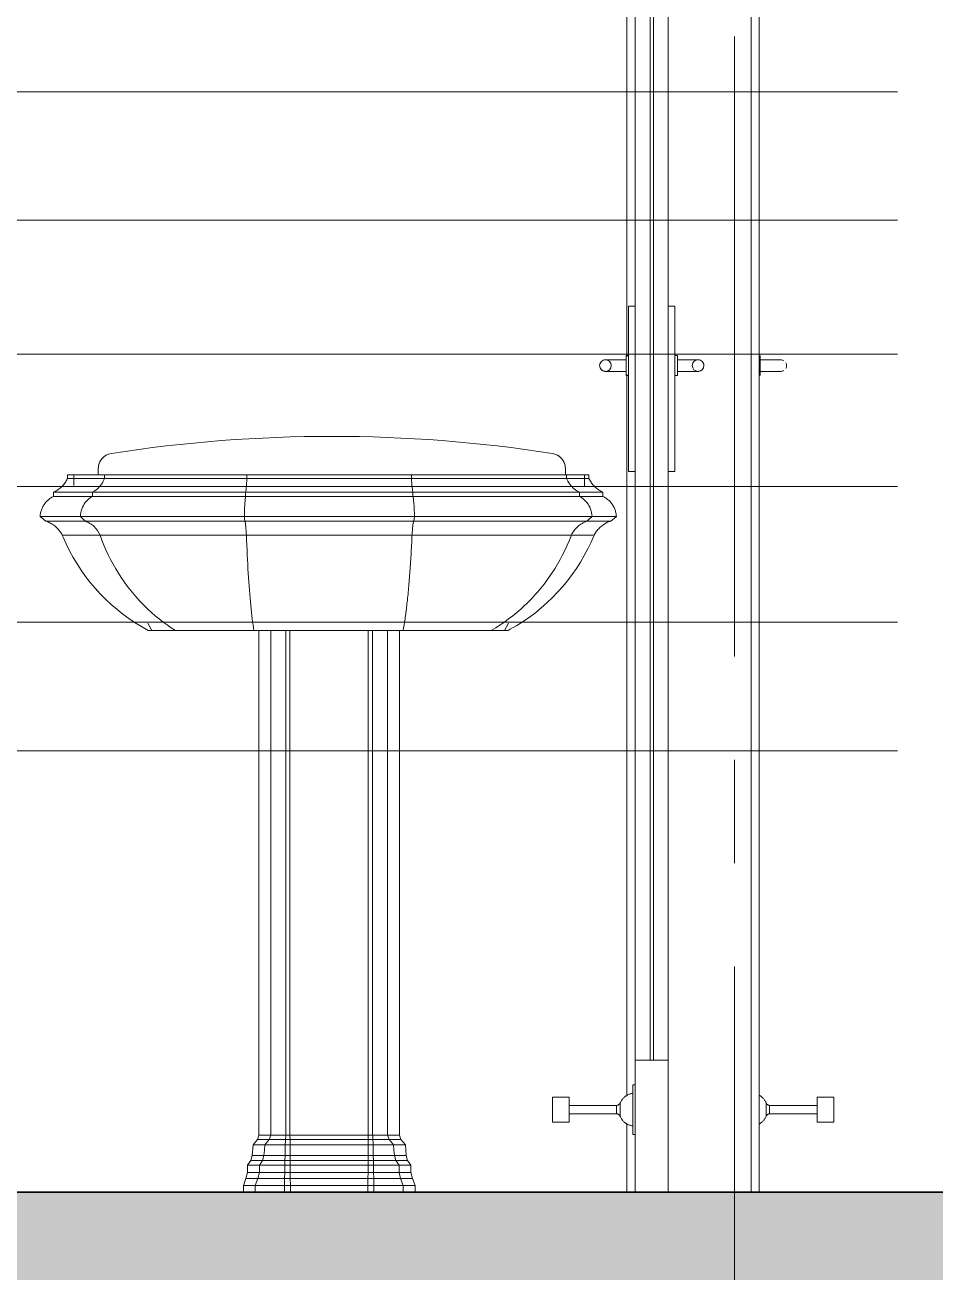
# Model space of a CAD drawing. Header units: millimetres. Extents: x 1373 to 40779, y 1939 to 6439.
# Drawn here: x 25328.5 to 25438.6, y 4466.1 to 4617 of the extents above; entities that cross this region are included whole.
import ezdxf

# ---------------------------------------------------------------- set-up
doc = ezdxf.new("R2010")
doc.units = ezdxf.units.MM
doc.linetypes.add('IMPORT-CENTER2', pattern=[112.5, 75, -12.5, 12.5, -12.5])
for name, color, linetype, lineweight in [('A-AREA-IDEN', 2, 'Continuous', 18), ('A-DETL', 6, 'Continuous', 30), ('A-DETL-GENF', 92, 'Continuous', 18), ('A-DOOR', 31, 'Continuous', 18), ('A-DOOR-FRAM', 31, 'Continuous', 18), ('A-FLOR-FNSH', 192, 'Continuous', 35), ('P-SANR-FIXT', 6, 'Continuous', 18), ('S-GRID', 252, 'IMPORT-CENTER2', 5), ('YAZI', 2, 'Continuous', 18)]:
    doc.layers.add(name, color=color, linetype=linetype, lineweight=lineweight)

# ---------------------------------------------------------------- blocks, each defined once
blk = doc.blocks.new('_MB_KAPI_CAMLI_B - _m_kapı_100_camlı-1990218-Schnitt 1')
at = {"layer": 'A-DOOR'}
for p, q in [((637.45, 500), (637.45, 501.22)), ((638.95, 500.7), (637.45, 500.7)), ((637.45, 498.78), (637.45, 500)), ((637.45, 499.3), (638.95, 499.3)), ((638.18, 409.19), (638.18, 410.81)), ((644.35, 410.5), (638.6, 410.5)), ((638.6, 410.5), (638.6, 409.5)), ((646.35, 411.5), (644.35, 411.5)), ((644.35, 411.5), (644.35, 408.5)), ((646.35, 411.5), (646.35, 408.5)), ((638.18, 409.19), (638.18, 409.6)), ((638.6, 409.5), (644.35, 409.5)), ((644.35, 408.5), (646.35, 408.5))]:
    blk.add_line(p, q, dxfattribs=at)
at = {"layer": 'A-DOOR', "flags": 128}
for points in [[(639.95, 500.7), (639.95, 500.7), (639.95, 500.7), (639.94, 500.7), (639.94, 500.7), (639.93, 500.7), (639.92, 500.7), (639.91, 500.7), (639.9, 500.7), (639.89, 500.7), (639.87, 500.7), (639.86, 500.7), (639.84, 500.7), (639.82, 500.7), (639.8, 500.7), (639.78, 500.7), (639.75, 500.7), (639.73, 500.7), (639.7, 500.7), (639.68, 500.7), (639.65, 500.7), (639.62, 500.7), (639.59, 500.7), (639.56, 500.7), (639.52, 500.7), (639.49, 500.7), (639.46, 500.7), (639.42, 500.7), (639.39, 500.7), (639.35, 500.7), (639.31, 500.7), (639.28, 500.7), (639.24, 500.7), (639.2, 500.7), (639.16, 500.7), (639.12, 500.7), (639.08, 500.7), (639.04, 500.7), (639, 500.7), (638.96, 500.7), (638.95, 500.7)], [(638.95, 499.3), (638.99, 499.3), (639.03, 499.3), (639.07, 499.3), (639.11, 499.3), (639.15, 499.3), (639.19, 499.3), (639.23, 499.3), (639.27, 499.3), (639.3, 499.3), (639.34, 499.3), (639.38, 499.3), (639.41, 499.3), (639.45, 499.3), (639.48, 499.3), (639.52, 499.3), (639.55, 499.3), (639.58, 499.3), (639.61, 499.3), (639.64, 499.3), (639.67, 499.3), (639.7, 499.3), (639.72, 499.3), (639.75, 499.3), (639.77, 499.3), (639.79, 499.3), (639.81, 499.3), (639.83, 499.3), (639.85, 499.3), (639.87, 499.3), (639.88, 499.3), (639.9, 499.3), (639.91, 499.3), (639.92, 499.3), (639.93, 499.3), (639.94, 499.3), (639.94, 499.3), (639.95, 499.3), (639.95, 499.3), (639.95, 499.3)], [(637.33, 411.74), (637.4, 411.7), (637.47, 411.66), (637.53, 411.62), (637.59, 411.57), (637.66, 411.52), (637.72, 411.46), (637.77, 411.41), (637.83, 411.35), (637.88, 411.29), (637.93, 411.23), (637.98, 411.16), (638.02, 411.1), (638.07, 411.03), (638.11, 410.96), (638.14, 410.89), (638.18, 410.82), (638.18, 410.81)], [(638.18, 410.81), (638.19, 410.79), (638.2, 410.77), (638.21, 410.75), (638.22, 410.73), (638.23, 410.72), (638.25, 410.7), (638.26, 410.68), (638.27, 410.67), (638.29, 410.65), (638.3, 410.64), (638.32, 410.62), (638.33, 410.61), (638.35, 410.6), (638.37, 410.59), (638.38, 410.57), (638.4, 410.56), (638.42, 410.55), (638.44, 410.54), (638.46, 410.54), (638.48, 410.53), (638.5, 410.52), (638.52, 410.52), (638.54, 410.51), (638.56, 410.51), (638.58, 410.5), (638.6, 410.5), (638.6, 410.5)], [(638.18, 409.19), (638.15, 409.12), (638.11, 409.05), (638.07, 408.98), (638.03, 408.91), (637.99, 408.85), (637.94, 408.78), (637.89, 408.72), (637.84, 408.66), (637.78, 408.6), (637.72, 408.54), (637.66, 408.49), (637.6, 408.44), (637.54, 408.39), (637.47, 408.34), (637.41, 408.3), (637.34, 408.26)], [(638.6, 409.5), (638.58, 409.5), (638.56, 409.49), (638.54, 409.49), (638.52, 409.48), (638.5, 409.48), (638.48, 409.47), (638.46, 409.46), (638.44, 409.46), (638.42, 409.45), (638.4, 409.44), (638.39, 409.43), (638.37, 409.42), (638.35, 409.4), (638.33, 409.39), (638.32, 409.38), (638.3, 409.36), (638.29, 409.35), (638.27, 409.33), (638.26, 409.32), (638.25, 409.3), (638.23, 409.29), (638.22, 409.27), (638.21, 409.25), (638.2, 409.23), (638.19, 409.21), (638.18, 409.2), (638.18, 409.19)]]:
    blk.add_lwpolyline(points, dxfattribs=at)
at = {"layer": 'A-DOOR'}
for start, end in [(60, 105), (255, 300), (0, 30), (330, 0)]:
    blk.add_arc((639.95, 500), 0.7, start, end, dxfattribs=at)
blk = doc.blocks.new('_MB_KAPI_CAMLI_B - _m_kapı_80_camlı-2073803-Schnitt 1')
at = {"layer": 'A-DOOR'}
for p, q in [((622.35, 596), (622.35, 416)), ((624.15, 596), (624.15, 416)), ((624.55, 416), (624.55, 596)), ((626.35, 596), (626.35, 416)), ((622.35, 507.19), (621.55, 507.19)), ((621.55, 507.19), (621.55, 507.1)), ((621.55, 507.19), (621.55, 506.52)), ((627.15, 507.19), (626.35, 507.19)), ((627.15, 506.52), (627.15, 507.19)), ((627.15, 507.1), (627.15, 507.19)), ((621.55, 487.86), (621.55, 506.52)), ((627.15, 506.52), (627.15, 487.86)), ((621.55, 501.22), (621.25, 501.22)), ((621.25, 501.22), (621.25, 500)), ((627.45, 501.22), (627.15, 501.22)), ((627.45, 500), (627.45, 501.22)), ((621.25, 500.7), (619.75, 500.7)), ((621.25, 500), (621.25, 498.78)), ((628.95, 500.7), (627.45, 500.7)), ((627.45, 498.78), (627.45, 500)), ((619.75, 499.3), (621.25, 499.3)), ((621.25, 498.78), (621.55, 498.78)), ((627.15, 498.78), (627.45, 498.78)), ((627.45, 499.3), (628.95, 499.3)), ((621.55, 487.86), (621.55, 487.19)), ((621.55, 487.28), (621.55, 487.19)), ((627.15, 487.19), (627.15, 487.86)), ((627.15, 487.19), (627.15, 487.28)), ((621.55, 487.19), (622.35, 487.19)), ((626.35, 487.19), (627.15, 487.19)), ((626.35, 416), (622.35, 416)), ((622.35, 416), (622.35, 400)), ((624.15, 416), (624.55, 416)), ((626.35, 400), (626.35, 416)), ((622.35, 413), (622.05, 413)), ((622.05, 407), (622.05, 413)), ((614.35, 411.5), (612.35, 411.5)), ((612.35, 408.5), (612.35, 411.5)), ((614.35, 408.5), (614.35, 411.5)), ((620.1, 410.5), (614.35, 410.5)), ((620.1, 409.5), (620.1, 410.5)), ((620.52, 410.81), (620.52, 409.19)), ((614.35, 409.5), (620.1, 409.5)), ((612.35, 408.5), (614.35, 408.5)), ((622.05, 407), (622.35, 407)), ((622.35, 400), (626.35, 400))]:
    blk.add_line(p, q, dxfattribs=at)
at = {"layer": 'A-DOOR', "flags": 128}
for points in [[(618.06, 500.08), (618.06, 500.11), (618.07, 500.14), (618.07, 500.17), (618.08, 500.19), (618.09, 500.22), (618.1, 500.25), (618.11, 500.27), (618.12, 500.3), (618.13, 500.32), (618.14, 500.35), (618.16, 500.37), (618.17, 500.4), (618.19, 500.42), (618.21, 500.44)], [(618.5, 499.34), (618.48, 499.36), (618.45, 499.37), (618.43, 499.38), (618.4, 499.39), (618.38, 499.41), (618.36, 499.42), (618.33, 499.44), (618.31, 499.46), (618.29, 499.47), (618.27, 499.49), (618.25, 499.51), (618.23, 499.53), (618.21, 499.55), (618.19, 499.58)], [(618.58, 500.68), (618.6, 500.68), (618.63, 500.69), (618.66, 500.69), (618.69, 500.7), (618.72, 500.7), (618.74, 500.7), (618.75, 500.7)], [(618.75, 500.7), (618.75, 500.7), (618.75, 500.7), (618.76, 500.7), (618.76, 500.7), (618.77, 500.7), (618.78, 500.7), (618.79, 500.7), (618.8, 500.7), (618.82, 500.7), (618.83, 500.7), (618.85, 500.7), (618.86, 500.7), (618.88, 500.7), (618.9, 500.7), (618.93, 500.7), (618.95, 500.7), (618.97, 500.7), (619, 500.7), (619.03, 500.7), (619.05, 500.7), (619.08, 500.7), (619.11, 500.7), (619.15, 500.7), (619.18, 500.7), (619.21, 500.7), (619.25, 500.7), (619.28, 500.7), (619.32, 500.7), (619.35, 500.7), (619.39, 500.7), (619.43, 500.7), (619.46, 500.7), (619.5, 500.7), (619.54, 500.7), (619.58, 500.7), (619.62, 500.7), (619.66, 500.7), (619.7, 500.7), (619.74, 500.7), (619.75, 500.7)], [(628.95, 500.7), (628.99, 500.7), (629.03, 500.7), (629.07, 500.7), (629.11, 500.7), (629.15, 500.7), (629.19, 500.7), (629.23, 500.7), (629.27, 500.7), (629.3, 500.7), (629.34, 500.7), (629.38, 500.7), (629.41, 500.7), (629.45, 500.7), (629.48, 500.7), (629.52, 500.7), (629.55, 500.7), (629.58, 500.7), (629.61, 500.7), (629.64, 500.7), (629.67, 500.7), (629.7, 500.7), (629.72, 500.7), (629.75, 500.7), (629.77, 500.7), (629.79, 500.7), (629.81, 500.7), (629.83, 500.7), (629.85, 500.7), (629.87, 500.7), (629.88, 500.7), (629.9, 500.7), (629.91, 500.7), (629.92, 500.7), (629.93, 500.7), (629.94, 500.7), (629.94, 500.7), (629.95, 500.7), (629.95, 500.7), (629.95, 500.7)], [(629.95, 500.7), (629.98, 500.7), (630.01, 500.7), (630.04, 500.69), (630.06, 500.69), (630.09, 500.69), (630.12, 500.68)], [(630.13, 499.32), (630.1, 499.32), (630.07, 499.31), (630.04, 499.31), (630.01, 499.3), (629.99, 499.3), (629.96, 499.3), (629.95, 499.3)], [(630.51, 499.58), (630.5, 499.56), (630.48, 499.54), (630.46, 499.52), (630.44, 499.5), (630.42, 499.48), (630.4, 499.46), (630.38, 499.44), (630.35, 499.43), (630.33, 499.41), (630.31, 499.4), (630.28, 499.38), (630.26, 499.37), (630.23, 499.36), (630.21, 499.35)], [(630.49, 500.45), (630.51, 500.42), (630.52, 500.4), (630.54, 500.38), (630.56, 500.35), (630.57, 500.33), (630.58, 500.3), (630.59, 500.28), (630.6, 500.25), (630.61, 500.23), (630.62, 500.2), (630.63, 500.17), (630.64, 500.15), (630.64, 500.12), (630.65, 500.09), (630.65, 500.06)], [(618.75, 499.3), (618.72, 499.3), (618.7, 499.3), (618.67, 499.31), (618.64, 499.31), (618.61, 499.31), (618.59, 499.32)], [(619.75, 499.3), (619.71, 499.3), (619.67, 499.3), (619.63, 499.3), (619.59, 499.3), (619.55, 499.3), (619.51, 499.3), (619.48, 499.3), (619.44, 499.3), (619.4, 499.3), (619.36, 499.3), (619.33, 499.3), (619.29, 499.3), (619.25, 499.3), (619.22, 499.3), (619.19, 499.3), (619.15, 499.3), (619.12, 499.3), (619.09, 499.3), (619.06, 499.3), (619.03, 499.3), (619.01, 499.3), (618.98, 499.3), (618.96, 499.3), (618.93, 499.3), (618.91, 499.3), (618.89, 499.3), (618.87, 499.3), (618.85, 499.3), (618.83, 499.3), (618.82, 499.3), (618.81, 499.3), (618.79, 499.3), (618.78, 499.3), (618.77, 499.3), (618.77, 499.3), (618.76, 499.3), (618.76, 499.3), (618.75, 499.3), (618.75, 499.3)], [(629.95, 499.3), (629.95, 499.3), (629.95, 499.3), (629.94, 499.3), (629.94, 499.3), (629.93, 499.3), (629.92, 499.3), (629.91, 499.3), (629.9, 499.3), (629.89, 499.3), (629.87, 499.3), (629.86, 499.3), (629.84, 499.3), (629.82, 499.3), (629.8, 499.3), (629.78, 499.3), (629.75, 499.3), (629.73, 499.3), (629.7, 499.3), (629.68, 499.3), (629.65, 499.3), (629.62, 499.3), (629.59, 499.3), (629.56, 499.3), (629.52, 499.3), (629.49, 499.3), (629.46, 499.3), (629.42, 499.3), (629.39, 499.3), (629.35, 499.3), (629.31, 499.3), (629.28, 499.3), (629.24, 499.3), (629.2, 499.3), (629.16, 499.3), (629.12, 499.3), (629.08, 499.3), (629.04, 499.3), (629, 499.3), (628.96, 499.3), (628.95, 499.3)], [(620.52, 410.81), (620.55, 410.88), (620.59, 410.95), (620.63, 411.02), (620.67, 411.09), (620.72, 411.15), (620.76, 411.22), (620.81, 411.28), (620.87, 411.34), (620.92, 411.4), (620.98, 411.46), (621.04, 411.51), (621.1, 411.56), (621.16, 411.61), (621.23, 411.66), (621.3, 411.7), (621.36, 411.74), (621.43, 411.78), (621.51, 411.81), (621.58, 411.85), (621.65, 411.87), (621.73, 411.9), (621.81, 411.92), (621.88, 411.94), (621.96, 411.96), (622.04, 411.98), (622.05, 411.98)], [(620.1, 410.5), (620.12, 410.5), (620.14, 410.51), (620.16, 410.51), (620.18, 410.52), (620.2, 410.52), (620.22, 410.53), (620.24, 410.54), (620.26, 410.54), (620.28, 410.55), (620.3, 410.56), (620.32, 410.57), (620.34, 410.58), (620.35, 410.6), (620.37, 410.61), (620.38, 410.62), (620.4, 410.64), (620.42, 410.65), (620.43, 410.67), (620.44, 410.68), (620.46, 410.7), (620.47, 410.71), (620.48, 410.73), (620.49, 410.75), (620.5, 410.77), (620.51, 410.79), (620.52, 410.8), (620.52, 410.81)], [(620.52, 409.19), (620.51, 409.21), (620.5, 409.23), (620.49, 409.25), (620.48, 409.27), (620.47, 409.28), (620.46, 409.3), (620.44, 409.32), (620.43, 409.33), (620.42, 409.35), (620.4, 409.36), (620.39, 409.38), (620.37, 409.39), (620.35, 409.4), (620.34, 409.41), (620.32, 409.43), (620.3, 409.44), (620.28, 409.45), (620.26, 409.46), (620.25, 409.46), (620.23, 409.47), (620.21, 409.48), (620.19, 409.48), (620.17, 409.49), (620.15, 409.49), (620.13, 409.5), (620.1, 409.5), (620.1, 409.5)], [(622.05, 408.02), (621.97, 408.04), (621.89, 408.05), (621.82, 408.07), (621.74, 408.1), (621.66, 408.12), (621.59, 408.15), (621.52, 408.18), (621.44, 408.22), (621.37, 408.26), (621.31, 408.3), (621.24, 408.34), (621.17, 408.38), (621.11, 408.43), (621.05, 408.48), (620.99, 408.54), (620.93, 408.59), (620.87, 408.65), (620.82, 408.71), (620.77, 408.77), (620.72, 408.84), (620.68, 408.9), (620.64, 408.97), (620.6, 409.04), (620.56, 409.11), (620.53, 409.18), (620.52, 409.19)]]:
    blk.add_lwpolyline(points, dxfattribs=at)
at = {"layer": 'A-DOOR'}
for centre, start, end in [((618.75, 500), 0, 180), ((618.75, 500), 180, 0), ((629.95, 500), 0, 180), ((629.95, 500), 180, 0)]:
    blk.add_arc(centre, 0.7, start, end, dxfattribs=at)
at = {"layer": 'A-DOOR-FRAM'}
for p, q in [((621.35, 501.06), (621.35, 608.5)), ((637.35, 608.5), (637.35, 400)), ((636.35, 606), (636.35, 400)), ((621.35, 411.64), (621.35, 498.94)), ((621.35, 400), (621.35, 408.38))]:
    blk.add_line(p, q, dxfattribs=at)
blk = doc.blocks.new('A$Cb0e8746a')
at = {"layer": 'YAZI', "linetype": 'Continuous', "lineweight": 0}
for p, q in [((0.02, 171.86), (150.05, 171.86)), ((150.05, 156.33), (0.02, 156.33)), ((150.05, 140.15), (0.02, 140.15)), ((150.05, 124.15), (0.02, 124.15)), ((150.05, 107.74), (0.02, 107.74)), ((150.05, 92.15), (0, 92.15))]:
    blk.add_line(p, q, dxfattribs=at)

msp = doc.modelspace()

# ---------------------------------------------------------------- hatches: boundary and pattern name
at = {"layer": 'A-DETL-GENF'}
h = msp.add_hatch(dxfattribs=at)
h.set_pattern_fill('ANSI33', color=153, style=0)
h.paths.add_polyline_path([(25859.6, 3863.76), (26010.6, 3863.76), (26010.6, 3875.76), (25234.31, 3875.76), (25234.31, 3825.76), (25259.31, 3825.76), (25259.31, 3863.76), (25834.6, 3863.76), (25834.6, 3825.76), (25859.6, 3825.76)])
h.paths.add_polyline_path([(25859.6, 4163.76), (26010.6, 4163.76), (26010.6, 4175.76), (25234.31, 4175.76), (25234.31, 4125.76), (25259.31, 4125.76), (25259.31, 4163.76), (25834.6, 4163.76), (25834.6, 4125.76), (25859.6, 4125.76)])
h.paths.add_polyline_path([(25859.6, 4463.76), (26010.6, 4463.76), (26010.6, 4475.76), (25234.31, 4475.76), (25234.31, 4425.76), (25259.31, 4425.76), (25259.31, 4463.76), (25834.6, 4463.76), (25834.6, 4425.76), (25859.6, 4425.76)])
h.paths.add_polyline_path([(25859.6, 4763.76), (26010.6, 4763.76), (26010.6, 4775.76), (25234.31, 4775.76), (25106.85, 4775.76), (25106.85, 4763.76), (25234.31, 4763.76), (25234.31, 4725.76), (25259.31, 4725.76), (25259.31, 4763.76), (25834.6, 4763.76), (25834.6, 4725.76), (25859.6, 4725.76)])

# ---------------------------------------------------------------- linework, layer by layer
at = {"layer": 'A-DETL'}
msp.add_lwpolyline([(25234.31, 4475.76), (26010.6, 4475.76), (26010.6, 4463.76), (25859.6, 4463.76), (25859.6, 4425.76), (25834.6, 4425.76), (25834.6, 4463.76), (25259.31, 4463.76), (25259.31, 4425.76), (25234.31, 4425.76), (25234.31, 4475.76)], dxfattribs=at)
at = {"layer": 'A-FLOR-FNSH', "color": 250}
msp.add_line((26010.6, 4475.76), (25234.31, 4475.76), dxfattribs=at)
at = {"layer": 'P-SANR-FIXT', "color": 8}
for p, q in [((25333.45, 4561.71), (25333.52, 4561.83)), ((25333.52, 4561.83), (25333.58, 4561.94)), ((25333.58, 4561.94), (25333.64, 4562.06)), ((25333.64, 4562.06), (25333.67, 4562.12)), ((25333.67, 4562.55), (25333.67, 4562.12)), ((25335.49, 4562.55), (25333.67, 4562.55)), ((25333.67, 4562.12), (25338.15, 4562.12)), ((25334.43, 4562.55), (25334.43, 4561.24)), ((25338.15, 4562.55), (25335.51, 4562.55)), ((25337.37, 4563.25), (25337.37, 4562.55)), ((25355.36, 4562.55), (25338.15, 4562.55)), ((25338.15, 4562.12), (25338.15, 4562.55)), ((25338.15, 4562.12), (25355.36, 4562.12)), ((25375.26, 4562.55), (25355.36, 4562.55)), ((25355.36, 4562.12), (25355.36, 4562.55)), ((25355.36, 4562.12), (25375.26, 4562.12)), ((25394, 4562.55), (25375.26, 4562.55)), ((25375.26, 4562.55), (25375.26, 4562.12)), ((25375.26, 4562.12), (25394, 4562.12)), ((25393.88, 4562.55), (25393.88, 4563.25)), ((25396.72, 4562.55), (25394, 4562.55)), ((25394, 4562.12), (25394, 4562.55)), ((25394, 4562.12), (25396.68, 4562.12)), ((25396.18, 4561.18), (25396.18, 4562.55)), ((25396.69, 4562.12), (25396.72, 4562.12)), ((25396.72, 4562.12), (25396.72, 4562.55)), ((25396.72, 4562.12), (25396.77, 4562)), ((25396.77, 4562), (25396.83, 4561.88)), ((25396.83, 4561.88), (25396.9, 4561.77)), ((25331.99, 4560.44), (25332.11, 4560.5)), ((25331.99, 4560.44), (25331.99, 4559.93)), ((25331.99, 4560.44), (25336.68, 4560.44)), ((25332.11, 4560.5), (25332.23, 4560.56)), ((25332.23, 4560.56), (25332.34, 4560.62)), ((25332.34, 4560.62), (25332.45, 4560.69)), ((25332.45, 4560.69), (25332.56, 4560.77)), ((25332.56, 4560.77), (25332.67, 4560.84)), ((25332.67, 4560.84), (25332.77, 4560.93)), ((25332.77, 4560.93), (25332.87, 4561.01)), ((25332.87, 4561.01), (25332.96, 4561.1)), ((25332.96, 4561.1), (25333.05, 4561.2)), ((25333.05, 4561.2), (25333.14, 4561.29)), ((25333.14, 4561.29), (25333.23, 4561.39)), ((25333.23, 4561.39), (25333.31, 4561.5)), ((25333.31, 4561.5), (25333.38, 4561.6)), ((25333.38, 4561.6), (25333.45, 4561.71)), ((25336.68, 4559.93), (25336.68, 4560.44)), ((25336.68, 4560.44), (25355.21, 4560.44)), ((25355.21, 4559.93), (25355.21, 4560.44)), ((25355.21, 4560.44), (25375.44, 4560.44)), ((25375.44, 4560.44), (25375.44, 4559.93)), ((25375.44, 4560.44), (25395.57, 4560.44)), ((25395.57, 4559.93), (25395.57, 4560.44)), ((25395.57, 4560.44), (25398.39, 4560.44)), ((25396.9, 4561.77), (25396.97, 4561.66)), ((25396.97, 4561.66), (25397.04, 4561.55)), ((25397.04, 4561.55), (25397.12, 4561.44)), ((25397.12, 4561.44), (25397.2, 4561.34)), ((25397.2, 4561.34), (25397.29, 4561.24)), ((25397.29, 4561.24), (25397.38, 4561.15)), ((25397.38, 4561.15), (25397.47, 4561.06)), ((25397.47, 4561.06), (25397.57, 4560.97)), ((25397.57, 4560.97), (25397.67, 4560.88)), ((25397.67, 4560.88), (25397.77, 4560.8)), ((25397.77, 4560.8), (25397.88, 4560.73)), ((25397.88, 4560.73), (25397.99, 4560.66)), ((25397.99, 4560.66), (25398.1, 4560.59)), ((25398.1, 4560.59), (25398.22, 4560.53)), ((25398.22, 4560.53), (25398.33, 4560.47)), ((25398.33, 4560.47), (25398.39, 4560.44)), ((25398.39, 4559.93), (25398.39, 4560.44)), ((25330.69, 4558.7), (25330.75, 4558.8)), ((25330.75, 4558.8), (25330.8, 4558.9)), ((25330.8, 4558.9), (25330.87, 4558.99)), ((25330.87, 4558.99), (25330.94, 4559.09)), ((25330.94, 4559.09), (25331.01, 4559.18)), ((25331.01, 4559.18), (25331.08, 4559.26)), ((25331.08, 4559.26), (25331.16, 4559.34)), ((25331.16, 4559.34), (25331.24, 4559.42)), ((25331.24, 4559.42), (25331.32, 4559.5)), ((25331.32, 4559.5), (25331.41, 4559.57)), ((25331.41, 4559.57), (25331.5, 4559.64)), ((25331.5, 4559.64), (25331.59, 4559.71)), ((25331.59, 4559.71), (25331.69, 4559.77)), ((25331.69, 4559.77), (25331.79, 4559.83)), ((25331.79, 4559.83), (25331.89, 4559.88)), ((25331.89, 4559.88), (25331.99, 4559.93)), ((25331.99, 4559.93), (25331.99, 4559.93)), ((25331.99, 4559.93), (25336.68, 4559.93)), ((25336.68, 4559.93), (25355.21, 4559.93)), ((25355.21, 4559.93), (25375.44, 4559.93)), ((25375.44, 4559.93), (25395.57, 4559.93)), ((25395.57, 4559.93), (25398.37, 4559.93)), ((25398.39, 4559.93), (25398.5, 4559.88)), ((25398.5, 4559.88), (25398.6, 4559.83)), ((25398.6, 4559.83), (25398.69, 4559.77)), ((25398.69, 4559.77), (25398.79, 4559.71)), ((25398.79, 4559.71), (25398.88, 4559.64)), ((25398.88, 4559.64), (25398.97, 4559.57)), ((25398.97, 4559.57), (25399.06, 4559.5)), ((25399.06, 4559.5), (25399.14, 4559.42)), ((25399.14, 4559.42), (25399.22, 4559.34)), ((25399.22, 4559.34), (25399.3, 4559.26)), ((25399.3, 4559.26), (25399.38, 4559.18)), ((25399.38, 4559.18), (25399.45, 4559.09)), ((25399.45, 4559.09), (25399.51, 4558.99)), ((25399.51, 4558.99), (25399.58, 4558.9)), ((25399.58, 4558.9), (25399.64, 4558.8)), ((25399.64, 4558.8), (25399.69, 4558.7)), ((25330.35, 4557.51), (25330.36, 4557.62)), ((25330.35, 4557.51), (25331.04, 4556.93)), ((25330.36, 4557.62), (25330.38, 4557.74)), ((25330.36, 4557.51), (25335.24, 4557.51)), ((25330.38, 4557.74), (25330.39, 4557.85)), ((25330.39, 4557.85), (25330.41, 4557.96)), ((25330.41, 4557.96), (25330.44, 4558.07)), ((25330.44, 4558.07), (25330.47, 4558.18)), ((25330.47, 4558.18), (25330.51, 4558.29)), ((25330.51, 4558.29), (25330.55, 4558.39)), ((25330.55, 4558.39), (25330.59, 4558.5)), ((25330.59, 4558.5), (25330.64, 4558.6)), ((25330.64, 4558.6), (25330.69, 4558.7)), ((25335.54, 4557.22), (25335.24, 4557.51)), ((25335.24, 4557.51), (25355.06, 4557.51)), ((25355.09, 4557.22), (25355.06, 4557.51)), ((25355.06, 4557.51), (25375.61, 4557.51)), ((25375.61, 4557.51), (25375.57, 4557.22)), ((25375.61, 4557.51), (25397.09, 4557.51)), ((25396.77, 4557.22), (25397.09, 4557.51)), ((25397.09, 4557.51), (25400.03, 4557.51)), ((25399.34, 4556.93), (25400.03, 4557.51)), ((25399.69, 4558.7), (25399.75, 4558.6)), ((25399.75, 4558.6), (25399.79, 4558.5)), ((25399.79, 4558.5), (25399.84, 4558.39)), ((25399.84, 4558.39), (25399.88, 4558.29)), ((25399.88, 4558.29), (25399.91, 4558.18)), ((25399.91, 4558.18), (25399.94, 4558.07)), ((25399.94, 4558.07), (25399.97, 4557.96)), ((25399.97, 4557.96), (25399.99, 4557.85)), ((25399.99, 4557.85), (25400.01, 4557.74)), ((25400.01, 4557.74), (25400.02, 4557.62)), ((25400.02, 4557.62), (25400.03, 4557.51)), ((25400.03, 4557.51), (25400.03, 4557.51)), ((25331.06, 4556.93), (25331.04, 4556.93)), ((25331.05, 4556.93), (25335.84, 4556.93)), ((25331.19, 4556.88), (25331.06, 4556.93)), ((25331.31, 4556.84), (25331.19, 4556.88)), ((25331.43, 4556.79), (25331.31, 4556.84)), ((25331.55, 4556.73), (25331.43, 4556.79)), ((25331.67, 4556.67), (25331.55, 4556.73)), ((25331.79, 4556.6), (25331.67, 4556.67)), ((25331.9, 4556.53), (25331.79, 4556.6)), ((25332.01, 4556.45), (25331.9, 4556.53)), ((25332.12, 4556.38), (25332.01, 4556.45)), ((25332.22, 4556.29), (25332.12, 4556.38)), ((25332.32, 4556.2), (25332.22, 4556.29)), ((25332.42, 4556.11), (25332.32, 4556.2)), ((25332.51, 4556.02), (25332.42, 4556.11)), ((25332.6, 4555.92), (25332.51, 4556.02)), ((25332.68, 4555.81), (25332.6, 4555.92)), ((25332.76, 4555.71), (25332.68, 4555.81)), ((25335.84, 4556.93), (25335.54, 4557.22)), ((25335.84, 4556.93), (25355.12, 4556.93)), ((25355.12, 4556.93), (25355.09, 4557.22)), ((25355.12, 4556.93), (25375.54, 4556.93)), ((25375.57, 4557.22), (25375.54, 4556.93)), ((25375.54, 4556.93), (25396.45, 4556.93)), ((25396.45, 4556.93), (25396.77, 4557.22)), ((25396.45, 4556.93), (25399.34, 4556.93)), ((25397.72, 4555.83), (25397.63, 4555.73)), ((25397.8, 4555.94), (25397.72, 4555.83)), ((25397.89, 4556.03), (25397.8, 4555.94)), ((25397.98, 4556.13), (25397.89, 4556.03)), ((25398.08, 4556.22), (25397.98, 4556.13)), ((25398.18, 4556.31), (25398.08, 4556.22)), ((25398.28, 4556.39), (25398.18, 4556.31)), ((25398.39, 4556.47), (25398.28, 4556.39)), ((25398.5, 4556.54), (25398.39, 4556.47)), ((25398.62, 4556.61), (25398.5, 4556.54)), ((25398.73, 4556.68), (25398.62, 4556.61)), ((25398.85, 4556.74), (25398.73, 4556.68)), ((25398.97, 4556.8), (25398.85, 4556.74)), ((25399.09, 4556.85), (25398.97, 4556.8)), ((25399.22, 4556.89), (25399.09, 4556.85)), ((25399.34, 4556.93), (25399.22, 4556.89)), ((25332.84, 4555.6), (25332.76, 4555.71)), ((25332.91, 4555.49), (25332.84, 4555.6)), ((25332.98, 4555.37), (25332.91, 4555.49)), ((25333.04, 4555.26), (25332.98, 4555.37)), ((25333.14, 4555.02), (25333.04, 4555.26)), ((25333.04, 4555.26), (25337.6, 4555.26)), ((25333.51, 4554.18), (25333.14, 4555.02)), ((25337.6, 4555.26), (25355.3, 4555.26)), ((25355.3, 4555.26), (25375.32, 4555.26)), ((25375.32, 4555.26), (25394.59, 4555.26)), ((25394.59, 4555.26), (25397.23, 4555.26)), ((25396.98, 4554.42), (25396.58, 4553.59)), ((25397.34, 4555.26), (25396.98, 4554.42)), ((25397.35, 4555.28), (25397.34, 4555.26)), ((25397.42, 4555.39), (25397.35, 4555.28)), ((25397.49, 4555.51), (25397.42, 4555.39)), ((25397.56, 4555.62), (25397.49, 4555.51)), ((25397.63, 4555.73), (25397.56, 4555.62)), ((25333.92, 4553.36), (25333.51, 4554.18)), ((25334.35, 4552.56), (25333.92, 4553.36)), ((25396.15, 4552.78), (25395.69, 4551.99)), ((25396.58, 4553.59), (25396.15, 4552.78)), ((25334.83, 4551.77), (25334.35, 4552.56)), ((25335.33, 4551), (25334.83, 4551.77)), ((25395.2, 4551.22), (25394.68, 4550.47)), ((25395.69, 4551.99), (25395.2, 4551.22)), ((25335.86, 4550.26), (25335.33, 4551)), ((25336.42, 4549.53), (25335.86, 4550.26)), ((25394.13, 4549.74), (25393.54, 4549.03)), ((25394.68, 4550.47), (25394.13, 4549.74)), ((25337.01, 4548.83), (25336.42, 4549.53)), ((25337.62, 4548.16), (25337.01, 4548.83)), ((25392.93, 4548.35), (25392.3, 4547.69)), ((25393.54, 4549.03), (25392.93, 4548.35)), ((25338.27, 4547.51), (25337.62, 4548.16)), ((25338.94, 4546.88), (25338.27, 4547.51)), ((25339.63, 4546.28), (25338.94, 4546.88)), ((25391.64, 4547.05), (25390.95, 4546.45)), ((25392.3, 4547.69), (25391.64, 4547.05)), ((25340.35, 4545.71), (25339.63, 4546.28)), ((25341.09, 4545.17), (25340.35, 4545.71)), ((25389.51, 4545.32), (25388.75, 4544.8)), ((25390.24, 4545.87), (25389.51, 4545.32)), ((25390.95, 4546.45), (25390.24, 4545.87)), ((25341.85, 4544.66), (25341.09, 4545.17)), ((25342.63, 4544.18), (25341.85, 4544.66)), ((25343.42, 4543.73), (25342.63, 4544.18)), ((25343.87, 4543.71), (25343.4, 4544.61)), ((25343.42, 4543.73), (25346.71, 4543.73)), ((25343.87, 4543.71), (25347.1, 4543.71)), ((25346.71, 4543.73), (25356.19, 4543.73)), ((25347.1, 4543.71), (25356.23, 4543.71)), ((25356.19, 4543.73), (25374.25, 4543.73)), ((25356.23, 4543.71), (25374.2, 4543.71)), ((25356.82, 4543.71), (25356.82, 4482.68)), ((25358.26, 4543.71), (25358.26, 4482.68)), ((25360.05, 4543.71), (25360.05, 4482.68)), ((25360.57, 4543.71), (25360.57, 4482.68)), ((25370.04, 4543.71), (25370.04, 4482.68)), ((25370.56, 4543.71), (25370.56, 4482.68)), ((25372.36, 4543.71), (25372.36, 4482.68)), ((25373.79, 4482.68), (25373.79, 4543.71)), ((25374.2, 4543.71), (25384.5, 4543.71)), ((25374.25, 4543.73), (25384.91, 4543.73)), ((25384.5, 4543.71), (25386.51, 4543.71)), ((25384.91, 4543.73), (25386.96, 4543.73)), ((25386.98, 4544.61), (25386.51, 4543.71)), ((25387.19, 4543.86), (25386.96, 4543.73)), ((25387.98, 4544.31), (25387.19, 4543.86)), ((25388.75, 4544.8), (25387.98, 4544.31)), ((25356.63, 4482.15), (25356.1, 4481.52)), ((25356.82, 4482.68), (25356.63, 4482.15)), ((25358.07, 4482.15), (25356.63, 4482.15)), ((25356.84, 4482.68), (25358.26, 4482.68)), ((25357.53, 4481.52), (25358.07, 4482.15)), ((25358.07, 4482.15), (25358.26, 4482.68)), ((25360.03, 4482.15), (25358.07, 4482.15)), ((25358.26, 4482.68), (25360.05, 4482.68)), ((25360.03, 4482.15), (25360.58, 4482.15)), ((25360.57, 4482.68), (25360.05, 4482.68)), ((25360.57, 4482.68), (25365.31, 4482.68)), ((25360.57, 4482.68), (25360.58, 4482.15)), ((25365.31, 4482.15), (25360.58, 4482.15)), ((25365.31, 4482.68), (25370.04, 4482.68)), ((25370.04, 4482.15), (25365.31, 4482.15)), ((25370.56, 4482.68), (25370.04, 4482.68)), ((25370.04, 4482.68), (25370.04, 4482.15)), ((25370.04, 4482.15), (25370.58, 4482.15)), ((25370.56, 4482.68), (25372.36, 4482.68)), ((25372.55, 4482.15), (25370.58, 4482.15)), ((25372.36, 4482.68), (25373.78, 4482.68)), ((25372.55, 4482.15), (25372.36, 4482.68)), ((25373.99, 4482.15), (25372.55, 4482.15)), ((25373.08, 4481.52), (25372.55, 4482.15)), ((25373.99, 4482.15), (25373.79, 4482.68)), ((25374.52, 4481.52), (25373.99, 4482.15)), ((25356.1, 4481.52), (25355.98, 4480.21)), ((25357.53, 4481.52), (25356.1, 4481.52)), ((25357.48, 4480.86), (25357.42, 4480.21)), ((25357.53, 4481.52), (25357.48, 4480.86)), ((25359.98, 4481.52), (25357.53, 4481.52)), ((25359.98, 4480.86), (25359.97, 4480.21)), ((25359.98, 4481.52), (25360.59, 4481.52)), ((25359.98, 4481.52), (25359.98, 4480.86)), ((25365.31, 4481.52), (25360.59, 4481.52)), ((25360.59, 4481.52), (25360.59, 4480.86)), ((25360.59, 4480.86), (25360.59, 4480.21)), ((25370.02, 4481.52), (25365.31, 4481.52)), ((25370.02, 4481.52), (25370.63, 4481.52)), ((25370.02, 4481.52), (25370.02, 4480.86)), ((25370.02, 4480.86), (25370.02, 4480.21)), ((25373.08, 4481.52), (25370.63, 4481.52)), ((25370.63, 4481.52), (25370.64, 4480.86)), ((25370.64, 4480.86), (25370.64, 4480.21)), ((25374.52, 4481.52), (25373.08, 4481.52)), ((25373.08, 4481.52), (25373.14, 4480.86)), ((25373.14, 4480.86), (25373.19, 4480.21)), ((25374.63, 4480.21), (25374.52, 4481.52)), ((25355.82, 4479.62), (25355.43, 4479.06)), ((25355.43, 4479.06), (25355.43, 4478.15)), ((25356.87, 4479.06), (25355.43, 4479.06)), ((25355.98, 4480.21), (25355.82, 4479.62)), ((25357.26, 4479.62), (25355.82, 4479.62)), ((25357.42, 4480.21), (25355.98, 4480.21)), ((25356.87, 4479.06), (25357.26, 4479.62)), ((25359.93, 4479.06), (25356.87, 4479.06)), ((25356.87, 4479.06), (25356.87, 4478.15)), ((25357.42, 4480.21), (25357.26, 4479.62)), ((25359.96, 4479.62), (25357.26, 4479.62)), ((25359.97, 4480.21), (25357.42, 4480.21)), ((25359.93, 4479.06), (25360.61, 4479.06)), ((25359.93, 4479.06), (25359.93, 4478.15)), ((25359.97, 4480.21), (25359.96, 4479.62)), ((25359.96, 4479.62), (25360.6, 4479.62)), ((25359.97, 4480.21), (25360.59, 4480.21)), ((25365.31, 4480.21), (25360.59, 4480.21)), ((25360.59, 4480.21), (25360.6, 4479.62)), ((25365.31, 4479.62), (25360.6, 4479.62)), ((25360.6, 4479.62), (25360.61, 4479.06)), ((25365.31, 4479.06), (25360.61, 4479.06)), ((25360.61, 4479.06), (25360.61, 4478.15)), ((25370.02, 4480.21), (25365.31, 4480.21)), ((25370.02, 4479.62), (25365.31, 4479.62)), ((25370.01, 4479.06), (25365.31, 4479.06)), ((25370.02, 4479.62), (25370.01, 4479.06)), ((25370.01, 4479.06), (25370.68, 4479.06)), ((25370.01, 4479.06), (25370.01, 4478.15)), ((25370.02, 4480.21), (25370.64, 4480.21)), ((25370.02, 4480.21), (25370.02, 4479.62)), ((25370.02, 4479.62), (25370.66, 4479.62)), ((25373.19, 4480.21), (25370.64, 4480.21)), ((25370.64, 4480.21), (25370.66, 4479.62)), ((25373.35, 4479.62), (25370.66, 4479.62)), ((25373.75, 4479.06), (25370.68, 4479.06)), ((25370.68, 4479.06), (25370.68, 4478.15)), ((25374.63, 4480.21), (25373.19, 4480.21)), ((25373.19, 4480.21), (25373.35, 4479.62)), ((25374.79, 4479.62), (25373.35, 4479.62)), ((25373.75, 4479.06), (25373.35, 4479.62)), ((25375.18, 4479.06), (25373.75, 4479.06)), ((25373.75, 4479.06), (25373.75, 4478.15)), ((25374.79, 4479.62), (25374.63, 4480.21)), ((25375.19, 4479.06), (25374.79, 4479.62)), ((25375.19, 4478.15), (25375.19, 4479.06)), ((25355.23, 4477.41), (25354.93, 4476.58)), ((25355.43, 4478.15), (25355.23, 4477.41)), ((25356.67, 4477.41), (25355.23, 4477.41)), ((25356.87, 4478.15), (25355.43, 4478.15)), ((25356.37, 4476.58), (25356.67, 4477.41)), ((25356.87, 4478.15), (25356.67, 4477.41)), ((25359.92, 4477.41), (25356.67, 4477.41)), ((25359.93, 4478.15), (25356.87, 4478.15)), ((25359.93, 4478.15), (25359.92, 4477.41)), ((25359.92, 4477.41), (25360.61, 4477.41)), ((25359.93, 4478.15), (25360.61, 4478.15)), ((25365.31, 4478.15), (25360.61, 4478.15)), ((25360.61, 4478.15), (25360.61, 4477.41)), ((25365.31, 4477.41), (25360.61, 4477.41)), ((25360.61, 4477.41), (25360.62, 4476.58)), ((25370.01, 4478.15), (25365.31, 4478.15)), ((25370, 4477.41), (25365.31, 4477.41)), ((25370, 4477.41), (25369.99, 4476.58)), ((25370.01, 4478.15), (25370, 4477.41)), ((25370, 4477.41), (25370.69, 4477.41)), ((25370.01, 4478.15), (25370.68, 4478.15)), ((25373.75, 4478.15), (25370.68, 4478.15)), ((25370.68, 4478.15), (25370.69, 4477.41)), ((25373.94, 4477.41), (25370.69, 4477.41)), ((25375.18, 4478.15), (25373.75, 4478.15)), ((25373.75, 4478.15), (25373.94, 4477.41)), ((25375.38, 4477.41), (25373.94, 4477.41)), ((25374.25, 4476.58), (25373.94, 4477.41)), ((25375.38, 4477.41), (25375.19, 4478.15)), ((25375.69, 4476.58), (25375.38, 4477.41)), ((25354.93, 4476.58), (25354.93, 4475.76)), ((25356.37, 4476.58), (25354.93, 4476.58)), ((25359.91, 4476.58), (25356.37, 4476.58)), ((25356.37, 4476.58), (25356.37, 4475.76)), ((25359.91, 4476.58), (25360.62, 4476.58)), ((25359.91, 4476.58), (25359.91, 4475.76)), ((25365.31, 4476.58), (25360.62, 4476.58)), ((25360.62, 4476.58), (25360.62, 4475.76)), ((25369.99, 4476.58), (25365.31, 4476.58)), ((25369.99, 4476.58), (25370.71, 4476.58)), ((25369.99, 4476.58), (25369.99, 4475.76)), ((25374.25, 4476.58), (25370.71, 4476.58)), ((25370.71, 4476.58), (25370.71, 4475.76)), ((25375.69, 4476.58), (25374.25, 4476.58)), ((25374.25, 4476.58), (25374.25, 4475.76)), ((25375.69, 4475.76), (25375.69, 4476.58))]:
    msp.add_line(p, q, dxfattribs=at)
for centre, radius, start, end in [((25365.62, 4394.5), 172.7, 81.1244, 98.8756), ((25339.27, 4563.25), 1.9, 98.8756, 180), ((25391.98, 4563.25), 1.9, 0, 81.1244), ((25391.98, 4563.25), 1.9, 13.5207, 67.6037), ((25339.27, 4563.25), 1.9, 139.4378, 166.4793)]:
    msp.add_arc(centre, radius, start, end, dxfattribs=at)
for centre, major_axis, ratio, start_param, end_param in [((25417.45, 4471.57), (-56.1, 17.31), 0.739942, 0.157372, 0.171821), ((25525.78, 4461.6), (-139.35, 99.09), 0.907673, 0.532979, 0.536308), ((25781.26, 4430.95), (-410.18, 126.52), 0.739942, 0.238602, 0.240549), ((24949.35, 4430.95), (410.18, 126.52), 0.739942, 6.042636, 6.044584), ((25204.84, 4461.6), (139.35, 99.09), 0.907673, 5.746878, 5.750206), ((25313.17, 4471.57), (56.1, 17.31), 0.739942, 6.111364, 6.125814), ((25449.96, 4465.06), (-86.46, 31.96), 0.79124, 0.242957, 0.25057), ((25280.65, 4465.06), (86.46, 31.96), 0.79124, 6.032615, 6.040228), ((25644.62, 4447.15), (-239.24, 170.12), 0.907673, 0.554627, 0.557677), ((25086, 4447.15), (239.24, 170.12), 0.907673, 5.725508, 5.728558)]:
    msp.add_ellipse(centre, major_axis=major_axis, ratio=ratio, start_param=start_param, end_param=end_param, dxfattribs=at)
for points in [[(25336.68, 4560.44), (25336.89, 4560.55), (25337.3, 4560.83), (25337.81, 4561.41), (25338.05, 4561.87), (25338.15, 4562.12)], [(25355.21, 4560.44), (25355.23, 4560.55), (25355.27, 4560.83), (25355.32, 4561.41), (25355.35, 4561.87), (25355.36, 4562.12)], [(25375.26, 4562.12), (25375.27, 4561.87), (25375.3, 4561.41), (25375.36, 4560.83), (25375.41, 4560.55), (25375.44, 4560.44)], [(25395.57, 4560.44), (25395.34, 4560.55), (25394.9, 4560.83), (25394.36, 4561.41), (25394.1, 4561.87), (25394, 4562.12)], [(25375.54, 4556.93), (25375.51, 4556.87), (25375.47, 4556.7), (25375.41, 4556.32), (25375.36, 4555.83), (25375.34, 4555.46), (25375.32, 4555.26)], [(25346.71, 4543.73), (25345.36, 4544.56), (25342.81, 4546.58), (25339.68, 4550.52), (25338.18, 4553.63), (25337.6, 4555.26)], [(25356.19, 4543.73), (25356.07, 4544.56), (25355.82, 4546.58), (25355.51, 4550.52), (25355.36, 4553.63), (25355.3, 4555.26)], [(25375.32, 4555.26), (25375.29, 4554.44), (25375.21, 4552.85), (25375.06, 4550.61), (25374.89, 4548.55), (25374.69, 4546.69), (25374.48, 4545.07), (25374.32, 4544.15), (25374.25, 4543.73)], [(25384.91, 4543.73), (25386.35, 4544.56), (25389.06, 4546.58), (25392.38, 4550.52), (25393.97, 4553.63), (25394.59, 4555.26)]]:
    msp.add_open_spline(points, degree=3, dxfattribs=at)
for points, knots in [([(25335.24, 4557.51), (25335.25, 4557.82), (25335.37, 4558.42), (25335.84, 4559.32), (25336.35, 4559.76), (25336.68, 4559.93)], [-1, -1, -1, -1, -0.7, -0.4, 0, 0, 0, 0]), ([(25355.06, 4557.51), (25355.06, 4557.82), (25355.07, 4558.42), (25355.12, 4559.32), (25355.17, 4559.76), (25355.21, 4559.93)], [-1, -1, -1, -1, -0.7, -0.4, 0, 0, 0, 0]), ([(25375.44, 4559.93), (25375.47, 4559.76), (25375.54, 4559.32), (25375.59, 4558.42), (25375.61, 4557.82), (25375.61, 4557.51)], [0, 0, 0, 0, 0.4, 0.7, 1, 1, 1, 1]), ([(25397.09, 4557.51), (25397.08, 4557.82), (25396.95, 4558.42), (25396.46, 4559.32), (25395.91, 4559.76), (25395.57, 4559.93)], [-1, -1, -1, -1, -0.7, -0.4, 0, 0, 0, 0]), ([(25337.6, 4555.26), (25337.42, 4555.65), (25337.05, 4556.19), (25336.4, 4556.69), (25336.03, 4556.87), (25335.84, 4556.93)], [-1, -1, -1, -1, -0.5, -0.25, 0, 0, 0, 0]), ([(25355.3, 4555.26), (25355.28, 4555.65), (25355.24, 4556.19), (25355.18, 4556.7), (25355.14, 4556.87), (25355.12, 4556.93)], [-1, -1, -1, -1, -0.5, -0.25, 0, 0, 0, 0]), ([(25394.59, 4555.26), (25394.78, 4555.65), (25395.17, 4556.19), (25395.87, 4556.69), (25396.25, 4556.87), (25396.45, 4556.93)], [-1, -1, -1, -1, -0.5, -0.25, 0, 0, 0, 0])]:
    msp.add_open_spline(points, degree=3, knots=knots, dxfattribs=at)
at = {"layer": 'S-GRID', "lineweight": 18}
msp.add_line((25414.31, 2740.57), (25414.31, 5601.39), dxfattribs=at)

# ---------------------------------------------------------------- block references
at = {"layer": 'A-AREA-IDEN'}
msp.add_blockref('A$Cb0e8746a', (25283.96, 4437), dxfattribs=at)
at = {"layer": 'A-DOOR'}
for name in ['_MB_KAPI_CAMLI_B - _m_kapı_80_camlı-2073803-Schnitt 1', '_MB_KAPI_CAMLI_B - _m_kapı_100_camlı-1990218-Schnitt 1']:
    msp.add_blockref(name, (24779.96, 4075.76), dxfattribs=at)

doc.saveas('drawing.dxf')
